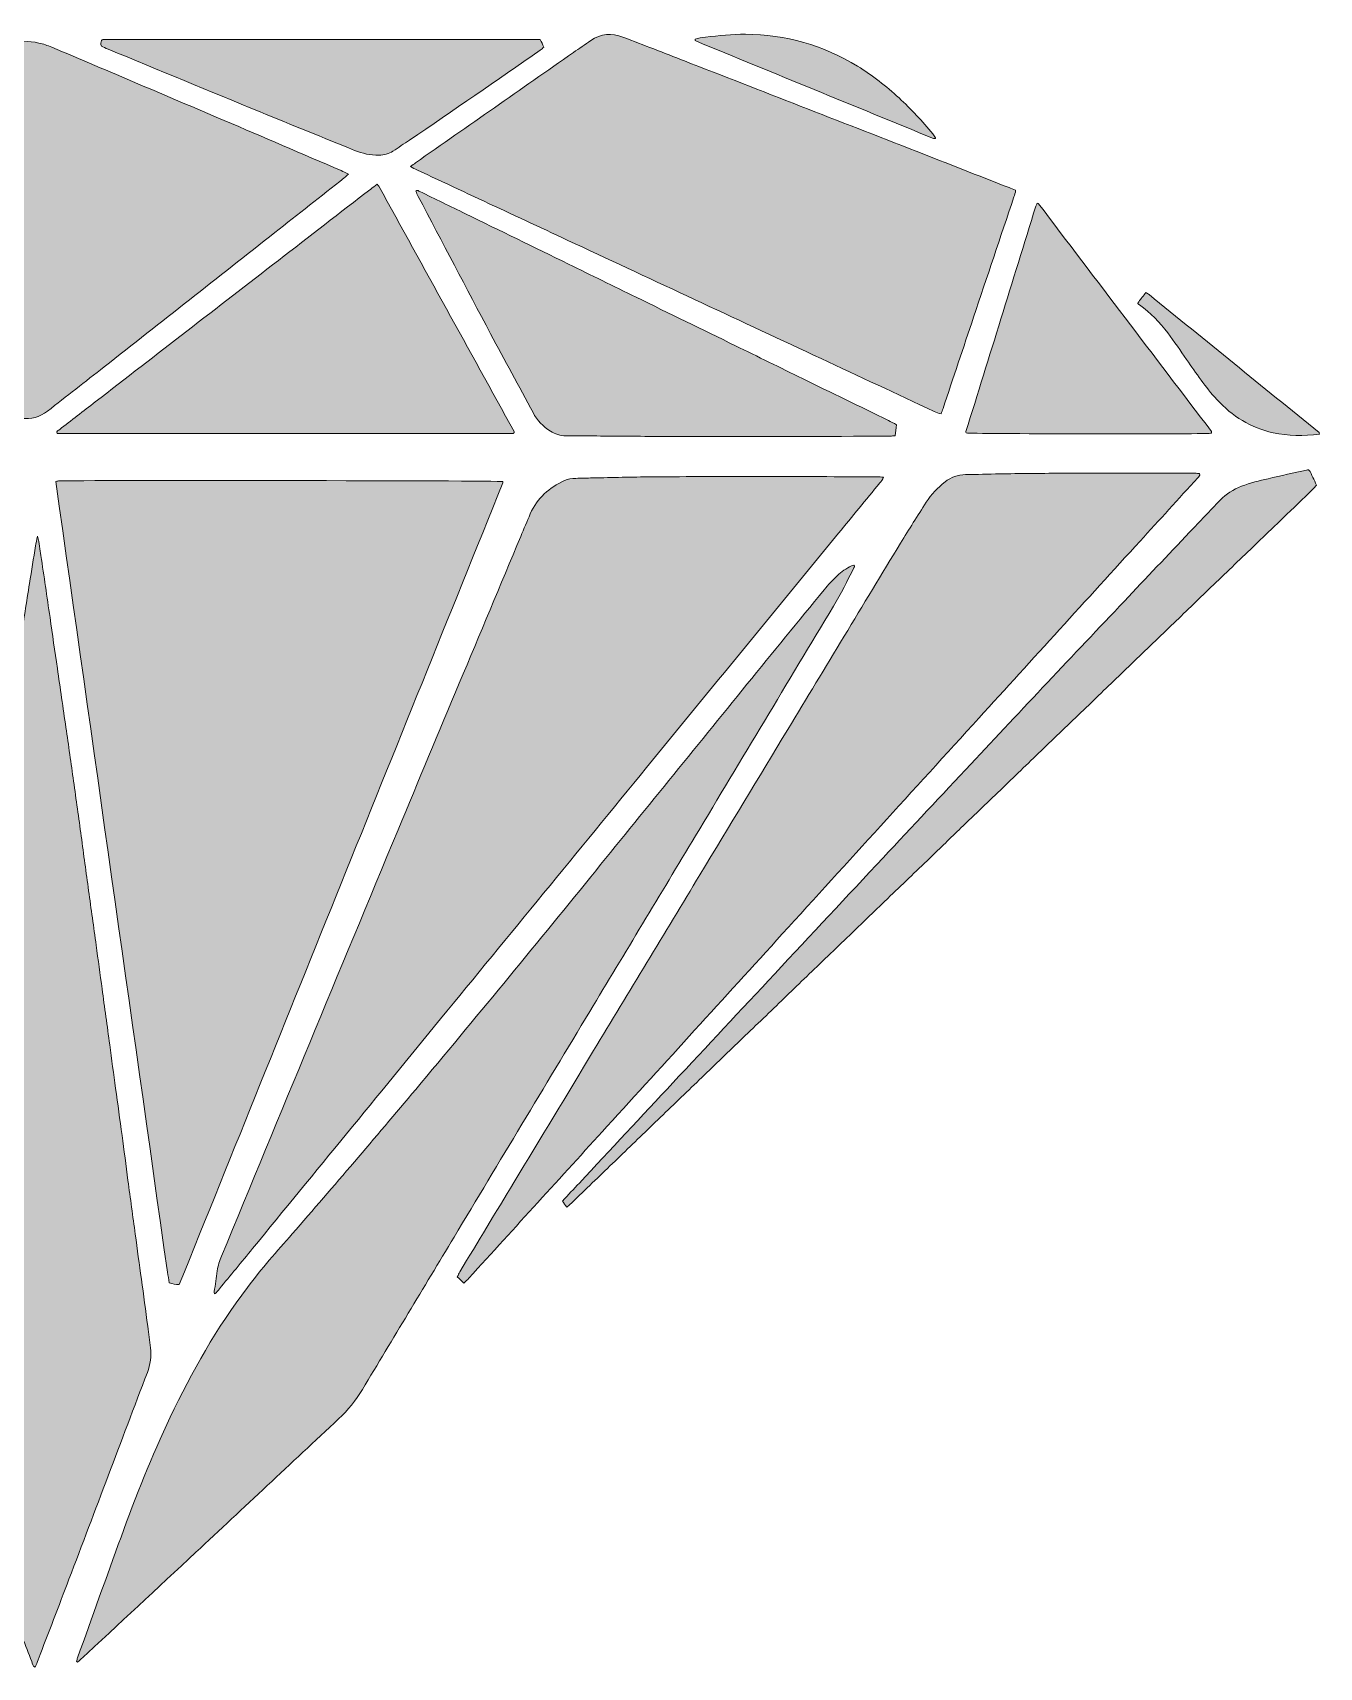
# Model space of a CAD drawing. Header units: inches. Extents: x 89 to 1910, y -1447 to -291.
# Drawn here: x 1001 to 1910, y -1447 to -291 of the extents above; entities that cross this region are included whole.
import ezdxf

# ---------------------------------------------------------------- set-up
doc = ezdxf.new("R2010")
doc.units = ezdxf.units.IN
doc.header["$MEASUREMENT"] = 0
doc.layers.add('Layer 1', color=7, linetype='Continuous')

# ---------------------------------------------------------------- blocks, each defined once
blk = doc.blocks.new('block 3')
at = {"layer": 'Layer 1', "true_color": 0xffffff}
h = blk.add_hatch(color=7, dxfattribs=at)
h.dxf.hatch_style = 2
edge = h.paths.add_edge_path()
edge.add_spline(control_points=[(765.9, -396.3), (767.7, -395.4), (769.1, -394.7), (770.6, -394), (823.9, -370.5), (877.3, -346.9), (930.7, -323.5), (948.5, -315.6), (966.5, -308.1), (984.3, -300.2), (991.3, -297.1), (998.2, -296.8), (1005.4, -298.5), (1008.5, -299.2), (1011.6, -300.2), (1014.5, -301.4), (1055.1, -318.6), (1095.7, -335.9), (1136.3, -353.2), (1163.9, -364.9), (1191.5, -376.8), (1219.1, -388.7), (1220.7, -389.4), (1222.2, -390.1), (1224.2, -391.1), (1223, -392.2), (1222.1, -393.1), (1221.2, -393.9), (1204.9, -406.8), (1188.6, -419.6), (1172.2, -432.5), (1132, -464.2), (1091.8, -495.8), (1051.6, -527.5), (1038.2, -537.9), (1024.8, -548.3), (1011.5, -558.8), (1006, -563.1), (999.8, -564.4), (993, -563.9), (990.8, -563.7), (989.1, -562.7), (987.4, -561.4), (979.6, -555.6), (971.7, -549.9), (963.8, -544.1), (926.5, -516.3), (889.1, -488.5), (851.8, -460.7), (824.9, -440.6), (798, -420.5), (771.2, -400.4), (769.5, -399.1), (767.9, -397.8), (765.9, -396.3)], knot_values=[0, 0, 0, 0, 1, 1, 1, 2, 2, 2, 3, 3, 3, 4, 4, 4, 5, 5, 5, 6, 6, 6, 7, 7, 7, 8, 8, 8, 9, 9, 9, 10, 10, 10, 11, 11, 11, 12, 12, 12, 13, 13, 13, 14, 14, 14, 15, 15, 15, 16, 16, 16, 17, 17, 17, 18, 18, 18, 18], degree=3, periodic=1)
h = blk.add_hatch(color=7, dxfattribs=at)
h.dxf.hatch_style = 2
edge = h.paths.add_edge_path()
edge.add_spline(control_points=[(1359.8, -296), (1360.7, -297.8), (1361.5, -299.5), (1362.4, -301.4), (1361.5, -302.2), (1360.7, -303), (1359.8, -303.6), (1329, -324.9), (1298.2, -346.1), (1267.4, -367.2), (1263.5, -369.8), (1259.6, -372.3), (1255.7, -374.9), (1252.7, -376.9), (1249.4, -377.8), (1245.8, -377.8), (1239.8, -377.9), (1234, -376.6), (1228.5, -374.4), (1206.3, -365.3), (1184.1, -356.4), (1161.9, -347.2), (1126, -332.5), (1090.2, -317.6), (1054.3, -302.8), (1052.7, -302.1), (1051.1, -301.4), (1049.6, -300.7), (1048.7, -299.1), (1049.3, -297.8), (1049.6, -296.7), (1050.1, -296.4), (1050.4, -296.1), (1050.7, -296.1), (1052.3, -296), (1053.9, -295.9), (1055.4, -295.9), (1155.1, -295.9), (1254.7, -295.9), (1354.4, -295.9), (1356.1, -295.9), (1357.9, -295.9), (1359.8, -296)], knot_values=[0, 0, 0, 0, 1, 1, 1, 2, 2, 2, 3, 3, 3, 4, 4, 4, 5, 5, 5, 6, 6, 6, 7, 7, 7, 8, 8, 8, 9, 9, 9, 10, 10, 10, 11, 11, 11, 12, 12, 12, 13, 13, 13, 14, 14, 14, 14], degree=3, periodic=1)
h = blk.add_hatch(color=7, dxfattribs=at)
h.dxf.hatch_style = 2
edge = h.paths.add_edge_path()
edge.add_spline(control_points=[(1268.1, -385.9), (1269.6, -384.7), (1270.6, -384), (1271.6, -383.2), (1308.8, -357.2), (1346, -331.2), (1383.3, -305.2), (1387.3, -302.3), (1391.5, -299.6), (1395.5, -296.8), (1402.7, -291.7), (1410.3, -291.2), (1418.3, -294.3), (1432.8, -299.9), (1447.2, -305.5), (1461.7, -311.1), (1516.3, -332.4), (1570.9, -353.7), (1625.6, -375), (1647.5, -383.6), (1669.3, -392.2), (1691.2, -400.7), (1692.7, -401.3), (1694.1, -401.9), (1695.7, -402.6), (1695.8, -404.4), (1695.1, -405.8), (1694.6, -407.3), (1685.1, -435.6), (1675.6, -464), (1666.1, -492.3), (1658.9, -513.8), (1651.7, -535.4), (1644.5, -556.9), (1644.1, -558.1), (1643.6, -559.3), (1643.1, -560.6), (1641.2, -560.7), (1639.8, -559.6), (1638.2, -558.9), (1611.6, -546.5), (1585, -534), (1558.3, -521.6), (1502.1, -495.3), (1445.9, -469.1), (1389.8, -442.9), (1350.7, -424.6), (1311.6, -406.4), (1272.5, -388.1), (1271.2, -387.5), (1269.9, -386.8), (1268.1, -385.9)], knot_values=[0, 0, 0, 0, 1, 1, 1, 2, 2, 2, 3, 3, 3, 4, 4, 4, 5, 5, 5, 6, 6, 6, 7, 7, 7, 8, 8, 8, 9, 9, 9, 10, 10, 10, 11, 11, 11, 12, 12, 12, 13, 13, 13, 14, 14, 14, 15, 15, 15, 16, 16, 16, 17, 17, 17, 17], degree=3, periodic=1)
h = blk.add_hatch(color=7, dxfattribs=at)
h.dxf.hatch_style = 2
edge = h.paths.add_edge_path()
edge.add_spline(control_points=[(1469.3, -295.7), (1471.6, -294.9), (1474.2, -294.7), (1476.6, -294.4), (1486, -293.1), (1495.4, -292.3), (1504.8, -292.3), (1533.3, -292.5), (1559.8, -299.9), (1584.1, -314.9), (1594.6, -321.3), (1604.3, -328.9), (1613.4, -337.3), (1622, -345.2), (1629.8, -353.8), (1637.3, -362.8), (1638, -363.7), (1638.6, -364.6), (1639.2, -365.6), (1639.2, -365.6), (1639.1, -365.8), (1639, -366), (1638.6, -366), (1638.1, -366.1), (1637.7, -366), (1581.5, -342.9), (1525.4, -319.9), (1469.2, -296.8), (1469.3, -296.4), (1469.3, -296.1), (1469.3, -295.7)], knot_values=[0, 0, 0, 0, 1, 1, 1, 2, 2, 2, 3, 3, 3, 4, 4, 4, 5, 5, 5, 6, 6, 6, 7, 7, 7, 8, 8, 8, 9, 9, 9, 10, 10, 10, 10], degree=3, periodic=1)
h = blk.add_hatch(color=7, dxfattribs=at)
h.dxf.hatch_style = 2
edge = h.paths.add_edge_path()
edge.add_spline(control_points=[(1244.5, -398.3), (1245.1, -399), (1245.5, -399.3), (1245.7, -399.7), (1277.6, -457.5), (1309.4, -515.3), (1341.3, -573.1), (1341.4, -573.3), (1341.3, -573.7), (1341.4, -574), (1341.1, -574.1), (1340.9, -574.5), (1340.6, -574.5), (1233.2, -574.5), (1125.7, -574.5), (1018.3, -574.5), (1017.7, -572.8), (1019.1, -572.5), (1019.9, -571.9), (1028.3, -565.3), (1036.8, -558.8), (1045.3, -552.2), (1088.4, -518.9), (1131.6, -485.5), (1174.7, -452.2), (1196.5, -435.3), (1218.2, -418.5), (1240, -401.7), (1241.4, -400.6), (1242.8, -399.6), (1244.5, -398.3)], knot_values=[0, 0, 0, 0, 1, 1, 1, 2, 2, 2, 3, 3, 3, 4, 4, 4, 5, 5, 5, 6, 6, 6, 7, 7, 7, 8, 8, 8, 9, 9, 9, 10, 10, 10, 10], degree=3, periodic=1)
h = blk.add_hatch(color=7, dxfattribs=at)
h.dxf.hatch_style = 2
edge = h.paths.add_edge_path()
edge.add_spline(control_points=[(1611.7, -568.4), (1611.3, -571.2), (1610.9, -573.5), (1610.6, -576.1), (1609.4, -576.2), (1608.3, -576.4), (1607.2, -576.5), (1607.1, -576.5), (1606.9, -576.5), (1606.7, -576.5), (1561.3, -576.6), (1515.9, -576.7), (1470.4, -576.7), (1454.1, -576.7), (1437.8, -576.6), (1421.5, -576.5), (1407, -576.4), (1392.4, -576.2), (1377.9, -576.2), (1373.9, -576.1), (1370.3, -575.1), (1367, -573), (1361.8, -569.6), (1357.6, -565.3), (1354.7, -559.8), (1344.7, -541.2), (1334.6, -522.7), (1324.7, -504.1), (1307.6, -471.7), (1290.6, -439.3), (1273.5, -406.9), (1272.9, -405.7), (1272.4, -404.4), (1271.8, -403.2), (1273.1, -402.3), (1273.9, -403.1), (1274.7, -403.5), (1285.4, -408.7), (1296.2, -414), (1307, -419.2), (1331.3, -431.1), (1355.5, -442.9), (1379.8, -454.8), (1395.7, -462.6), (1411.6, -470.4), (1427.6, -478.2), (1451, -489.7), (1474.4, -501), (1497.8, -512.5), (1513.6, -520.2), (1529.4, -528), (1545.1, -535.7), (1565.4, -545.6), (1585.6, -555.4), (1605.9, -565.3), (1607.7, -566.2), (1609.5, -567.2), (1611.7, -568.4)], knot_values=[0, 0, 0, 0, 1, 1, 1, 2, 2, 2, 3, 3, 3, 4, 4, 4, 5, 5, 5, 6, 6, 6, 7, 7, 7, 8, 8, 8, 9, 9, 9, 10, 10, 10, 11, 11, 11, 12, 12, 12, 13, 13, 13, 14, 14, 14, 15, 15, 15, 16, 16, 16, 17, 17, 17, 18, 18, 18, 19, 19, 19, 19], degree=3, periodic=1)
h = blk.add_hatch(color=7, dxfattribs=at)
h.dxf.hatch_style = 2
edge = h.paths.add_edge_path()
edge.add_spline(control_points=[(1711, -411.8), (1711.5, -412), (1711.9, -412), (1712.1, -412.2), (1752.8, -465.9), (1793.5, -519.5), (1834.2, -573.1), (1834.4, -573.3), (1834.3, -573.7), (1834.3, -574.3), (1833.8, -574.4), (1833.2, -574.5), (1832.6, -574.5), (1814, -575.1), (1665.2, -574.8), (1660.9, -574.2), (1660.8, -573.8), (1660.6, -573.5), (1660.7, -573.2), (1677.2, -520.1), (1693.6, -467), (1710.1, -413.9), (1710.4, -413.2), (1710.7, -412.5), (1711, -411.8)], knot_values=[0, 0, 0, 0, 1, 1, 1, 2, 2, 2, 3, 3, 3, 4, 4, 4, 5, 5, 5, 6, 6, 6, 7, 7, 7, 8, 8, 8, 8], degree=3, periodic=1)
h = blk.add_hatch(color=7, dxfattribs=at)
h.dxf.hatch_style = 2
edge = h.paths.add_edge_path()
edge.add_spline(control_points=[(1910.5, -575.1), (1899.3, -576.5), (1888.5, -576.3), (1877.8, -574), (1862, -570.6), (1849, -562.3), (1838, -550.5), (1830, -541.8), (1823.4, -532), (1816.7, -522.3), (1812.3, -516), (1808, -509.7), (1803.4, -503.5), (1797.7, -495.9), (1791.2, -489.2), (1783.4, -483.7), (1783, -483.5), (1782.7, -483.1), (1782.3, -482.7), (1782.4, -482.3), (1782.5, -481.7), (1782.8, -481.4), (1784.4, -479.3), (1786.1, -477.2), (1787.9, -474.9), (1788.8, -475.5), (1789.5, -475.8), (1790.1, -476.3), (1830.2, -508.8), (1870.2, -541.3), (1910.3, -573.9), (1910.4, -574), (1910.4, -574.4), (1910.5, -575.1)], knot_values=[0, 0, 0, 0, 1, 1, 1, 2, 2, 2, 3, 3, 3, 4, 4, 4, 5, 5, 5, 6, 6, 6, 7, 7, 7, 8, 8, 8, 9, 9, 9, 10, 10, 10, 11, 11, 11, 11], degree=3, periodic=1)
h = blk.add_hatch(color=7, dxfattribs=at)
h.dxf.hatch_style = 2
edge = h.paths.add_edge_path()
edge.add_spline(control_points=[(1378.5, -1121.6), (1377.3, -1119.9), (1376.5, -1118.7), (1375.5, -1117.3), (1379.6, -1112.9), (1383.5, -1108.7), (1387.5, -1104.5), (1409.5, -1080.9), (1431.5, -1057.3), (1453.6, -1033.6), (1477.6, -1007.9), (1501.6, -982.2), (1525.6, -956.5), (1551.1, -929.2), (1576.6, -901.8), (1602.2, -874.5), (1622.8, -852.4), (1643.5, -830.4), (1664.2, -808.3), (1682.2, -789.1), (1700.2, -769.8), (1718.3, -750.6), (1736.4, -731.4), (1754.5, -712.3), (1772.7, -693.1), (1788, -676.8), (1803.4, -660.6), (1818.8, -644.3), (1826, -636.8), (1833.2, -629.4), (1840.3, -621.8), (1844.6, -617.2), (1849.7, -614.1), (1855.5, -611.9), (1861.6, -609.4), (1867.9, -607.9), (1874.3, -606.5), (1883.4, -604.4), (1892.4, -602.4), (1901.5, -600.4), (1901.9, -600.3), (1902.4, -600.3), (1902.9, -600.3), (1904.6, -601.7), (1905, -603.8), (1905.9, -605.6), (1906.8, -607.3), (1907.6, -609.1), (1908.5, -611.1), (1907.6, -612), (1906.9, -613), (1906, -613.9), (1899, -620.7), (1892, -627.5), (1884.9, -634.2), (1877.2, -641.6), (1869.5, -649.1), (1861.8, -656.5), (1851.9, -666), (1841.9, -675.5), (1832, -685.1), (1822.7, -694), (1813.4, -703.1), (1804.1, -712), (1794, -721.7), (1784, -731.3), (1774, -741), (1764.5, -750.1), (1755.1, -759.2), (1745.7, -768.3), (1735.6, -777.9), (1725.6, -787.6), (1715.6, -797.2), (1706, -806.4), (1696.5, -815.6), (1686.9, -824.9), (1677, -834.4), (1667.1, -843.9), (1657.2, -853.4), (1649.8, -860.5), (1642.5, -867.7), (1635.1, -874.8), (1625.2, -884.3), (1615.3, -893.8), (1605.4, -903.3), (1598.3, -910.1), (1591.3, -916.9), (1584.3, -923.7), (1574, -933.5), (1563.8, -943.4), (1553.5, -953.2), (1544, -962.4), (1534.4, -971.7), (1524.9, -980.9), (1515.1, -990.3), (1505.3, -999.7), (1495.5, -1009.1), (1485.9, -1018.3), (1476.4, -1027.6), (1466.8, -1036.8), (1457, -1046.2), (1447.2, -1055.6), (1437.4, -1065.1), (1428, -1074.1), (1418.6, -1083.3), (1409.1, -1092.4), (1399.6, -1101.6), (1390, -1110.8), (1380.5, -1120), (1380, -1120.4), (1379.5, -1120.8), (1378.5, -1121.6)], knot_values=[0, 0, 0, 0, 1, 1, 1, 2, 2, 2, 3, 3, 3, 4, 4, 4, 5, 5, 5, 6, 6, 6, 7, 7, 7, 8, 8, 8, 9, 9, 9, 10, 10, 10, 11, 11, 11, 12, 12, 12, 13, 13, 13, 14, 14, 14, 15, 15, 15, 16, 16, 16, 17, 17, 17, 18, 18, 18, 19, 19, 19, 20, 20, 20, 21, 21, 21, 22, 22, 22, 23, 23, 23, 24, 24, 24, 25, 25, 25, 26, 26, 26, 27, 27, 27, 28, 28, 28, 29, 29, 29, 30, 30, 30, 31, 31, 31, 32, 32, 32, 33, 33, 33, 34, 34, 34, 35, 35, 35, 36, 36, 36, 37, 37, 37, 37], degree=3, periodic=1)
h = blk.add_hatch(color=7, dxfattribs=at)
h.dxf.hatch_style = 2
edge = h.paths.add_edge_path()
edge.add_spline(control_points=[(1104.7, -1176.2), (1101.9, -1176.6), (1099.9, -1175.7), (1097.6, -1175.1), (1097.2, -1172.5), (1096.7, -1170), (1096.3, -1167.5), (1070, -981.3), (1043.7, -795), (1017.4, -608.5), (1018.4, -608.3), (1019.2, -608.1), (1020, -608.1), (1034, -607.5), (1329.3, -607.9), (1333.3, -608.5), (1333.3, -608.8), (1333.5, -609.1), (1333.4, -609.4), (1257.2, -798.2), (1181, -987.1), (1104.7, -1176.2)], knot_values=[0, 0, 0, 0, 1, 1, 1, 2, 2, 2, 3, 3, 3, 4, 4, 4, 5, 5, 5, 6, 6, 6, 7, 7, 7, 7], degree=3, periodic=1)
h = blk.add_hatch(color=7, dxfattribs=at)
h.dxf.hatch_style = 2
edge = h.paths.add_edge_path()
edge.add_spline(control_points=[(1129.6, -1182.9), (1129.5, -1182.1), (1129.3, -1181.7), (1129.4, -1181.3), (1130.1, -1176.4), (1130.9, -1171.5), (1131.5, -1166.6), (1132, -1162.9), (1133.1, -1159.5), (1134.5, -1156.1), (1176.1, -1055.6), (1217.6, -955.2), (1259.3, -854.8), (1288.1, -785.6), (1317.1, -716.4), (1346, -647.3), (1348.3, -642), (1350.5, -636.7), (1352.8, -631.4), (1357.6, -620.2), (1366.1, -612.8), (1377, -607.9), (1379.5, -606.8), (1382.1, -606.3), (1384.9, -606.3), (1388.9, -606.2), (1392.9, -606), (1396.9, -606), (1410.8, -605.7), (1424.7, -605.3), (1438.6, -605.2), (1464.7, -605), (1490.8, -605), (1516.8, -605), (1543.9, -605), (1570.9, -605.1), (1597.9, -605.2), (1599.3, -605.2), (1600.7, -605.3), (1602.5, -605.4), (1602, -607.3), (1600.8, -608.3), (1599.8, -609.5), (1590.1, -621.4), (1580.3, -633.3), (1570.6, -645.1), (1525.4, -700.3), (1480.2, -755.5), (1435, -810.7), (1386.5, -870), (1337.9, -929.3), (1289.3, -988.5), (1245.1, -1042.6), (1200.8, -1096.7), (1156.5, -1150.8), (1148.7, -1160.3), (1140.9, -1169.8), (1133, -1179.3), (1132.1, -1180.5), (1131.2, -1181.9), (1129.6, -1182.9)], knot_values=[0, 0, 0, 0, 1, 1, 1, 2, 2, 2, 3, 3, 3, 4, 4, 4, 5, 5, 5, 6, 6, 6, 7, 7, 7, 8, 8, 8, 9, 9, 9, 10, 10, 10, 11, 11, 11, 12, 12, 12, 13, 13, 13, 14, 14, 14, 15, 15, 15, 16, 16, 16, 17, 17, 17, 18, 18, 18, 19, 19, 19, 20, 20, 20, 20], degree=3, periodic=1)
h = blk.add_hatch(color=7, dxfattribs=at)
h.dxf.hatch_style = 2
edge = h.paths.add_edge_path()
edge.add_spline(control_points=[(1305.9, -1175.4), (1304.3, -1173.8), (1302.9, -1172.4), (1301.2, -1170.8), (1301.9, -1169.5), (1302.4, -1168.4), (1303, -1167.3), (1315.7, -1146.2), (1328.4, -1125.1), (1341.2, -1104.1), (1360, -1073), (1378.8, -1041.9), (1397.5, -1010.9), (1422.6, -969.4), (1447.7, -927.9), (1472.7, -886.5), (1493.4, -852.2), (1514.1, -818), (1534.8, -783.8), (1561.3, -739.9), (1587.9, -695.9), (1614.5, -652), (1620.4, -642.3), (1626.6, -632.8), (1632.6, -623.2), (1636.2, -617.6), (1640.7, -612.8), (1645.9, -608.8), (1650.2, -605.5), (1654.9, -603.6), (1660.5, -603.6), (1668.5, -603.6), (1676.5, -603.2), (1684.5, -603.1), (1698.7, -602.9), (1713, -602.7), (1727.2, -602.7), (1759, -602.7), (1790.8, -602.7), (1822.7, -602.7), (1823.8, -602.7), (1824.8, -602.8), (1825.9, -602.9), (1826.4, -604.6), (1825.2, -605.1), (1824.5, -605.9), (1811, -620.8), (1797.4, -635.7), (1783.8, -650.6), (1745.8, -692.3), (1707.8, -734.1), (1669.8, -775.8), (1623.5, -826.7), (1577.2, -877.5), (1530.9, -928.4), (1489.6, -973.8), (1448.3, -1019.2), (1406.9, -1064.6), (1374.4, -1100.3), (1341.9, -1136), (1309.4, -1171.7), (1308.3, -1172.9), (1307.2, -1174), (1305.9, -1175.4)], knot_values=[0, 0, 0, 0, 1, 1, 1, 2, 2, 2, 3, 3, 3, 4, 4, 4, 5, 5, 5, 6, 6, 6, 7, 7, 7, 8, 8, 8, 9, 9, 9, 10, 10, 10, 11, 11, 11, 12, 12, 12, 13, 13, 13, 14, 14, 14, 15, 15, 15, 16, 16, 16, 17, 17, 17, 18, 18, 18, 19, 19, 19, 20, 20, 20, 21, 21, 21, 21], degree=3, periodic=1)
h = blk.add_hatch(color=7, dxfattribs=at)
h.dxf.hatch_style = 2
edge = h.paths.add_edge_path()
edge.add_spline(control_points=[(1002.8, -1446.9), (1000.9, -1446), (1000.9, -1444.2), (1000.4, -1442.8), (995.9, -1431.5), (991.6, -1420.1), (987.2, -1408.8), (975.1, -1377.5), (962.9, -1346.2), (950.9, -1314.9), (942.1, -1291.9), (934.1, -1268.6), (926.7, -1245.1), (924.5, -1237.9), (923.4, -1230.5), (923.3, -1222.9), (923.1, -1210.7), (924.9, -1198.7), (926.7, -1186.7), (928.6, -1174.2), (930.3, -1161.7), (932.1, -1149.2), (933.6, -1138.2), (935, -1127.3), (936.5, -1116.4), (937.9, -1105.7), (939.3, -1095.1), (940.7, -1084.5), (942.1, -1073.9), (943.4, -1063.3), (944.9, -1052.6), (946.3, -1041.9), (947.8, -1031.1), (949.3, -1020.3), (951.1, -1006.9), (952.9, -993.4), (954.8, -979.9), (956.5, -967.4), (958.2, -954.9), (959.9, -942.4), (961.7, -929.7), (963.5, -917.1), (965.3, -904.4), (966.7, -894.6), (968, -884.8), (969.4, -875), (971.5, -860.6), (973.6, -846.2), (975.7, -831.8), (977.5, -819.6), (979.2, -807.4), (981.1, -795.2), (982.8, -783.5), (984.6, -771.8), (986.4, -760.2), (988.5, -746.9), (990.5, -733.6), (992.5, -720.3), (994.6, -707.1), (996.7, -693.8), (998.8, -680.5), (1000.2, -671.7), (1001.7, -662.9), (1003.1, -654), (1003.4, -652), (1003.8, -650), (1004.4, -647.1), (1005.9, -652.2), (1006.2, -656.6), (1006.8, -660.9), (1009.1, -675.4), (1011.1, -690), (1013.3, -704.6), (1015, -716.6), (1016.7, -728.6), (1018.5, -740.6), (1020.5, -754.6), (1022.5, -768.5), (1024.5, -782.4), (1026.4, -795.1), (1028.2, -807.7), (1029.9, -820.4), (1031.8, -833.4), (1033.6, -846.4), (1035.4, -859.3), (1037.1, -872.2), (1038.8, -885), (1040.6, -897.8), (1042.3, -910.7), (1044.2, -923.5), (1045.9, -936.3), (1047.3, -946.6), (1048.7, -956.9), (1050.1, -967.2), (1051.9, -980.4), (1053.7, -993.5), (1055.5, -1006.7), (1056.9, -1017), (1058.2, -1027.3), (1059.6, -1037.6), (1061.2, -1048.6), (1062.7, -1059.7), (1064.2, -1070.8), (1065.6, -1081.4), (1067, -1092.1), (1068.4, -1102.7), (1070.1, -1115.3), (1071.8, -1128), (1073.6, -1140.7), (1075, -1151.3), (1076.4, -1161.9), (1077.9, -1172.5), (1079.4, -1183.6), (1080.9, -1194.7), (1082.4, -1205.8), (1083.1, -1210.9), (1083.7, -1216), (1084.3, -1221), (1085, -1227), (1084.2, -1232.8), (1082.1, -1238.4), (1063.6, -1287.2), (1045.2, -1335.9), (1026.7, -1384.6), (1019.5, -1403.6), (1012.2, -1422.6), (1004.9, -1441.5), (1004.3, -1443.3), (1003.5, -1445.1), (1002.8, -1446.9)], knot_values=[0, 0, 0, 0, 1, 1, 1, 2, 2, 2, 3, 3, 3, 4, 4, 4, 5, 5, 5, 6, 6, 6, 7, 7, 7, 8, 8, 8, 9, 9, 9, 10, 10, 10, 11, 11, 11, 12, 12, 12, 13, 13, 13, 14, 14, 14, 15, 15, 15, 16, 16, 16, 17, 17, 17, 18, 18, 18, 19, 19, 19, 20, 20, 20, 21, 21, 21, 22, 22, 22, 23, 23, 23, 24, 24, 24, 25, 25, 25, 26, 26, 26, 27, 27, 27, 28, 28, 28, 29, 29, 29, 30, 30, 30, 31, 31, 31, 32, 32, 32, 33, 33, 33, 34, 34, 34, 35, 35, 35, 36, 36, 36, 37, 37, 37, 38, 38, 38, 39, 39, 39, 40, 40, 40, 41, 41, 41, 42, 42, 42, 43, 43, 43, 43], degree=3, periodic=1)
h = blk.add_hatch(color=7, dxfattribs=at)
h.dxf.hatch_style = 2
edge = h.paths.add_edge_path()
edge.add_spline(control_points=[(1032, -1442.7), (1032.3, -1441.8), (1032.5, -1440.9), (1032.8, -1440.1), (1043, -1411.6), (1053.2, -1383.2), (1063.5, -1354.8), (1073.9, -1326.1), (1085.2, -1297.7), (1098.2, -1270.1), (1113.5, -1237.8), (1131.2, -1206.9), (1152.8, -1178.3), (1162.7, -1165.1), (1173.7, -1152.8), (1184.5, -1140.4), (1214, -1106.7), (1243, -1072.6), (1271.8, -1038.3), (1313.5, -988.6), (1354.6, -938.3), (1395.6, -887.9), (1432.4, -842.6), (1469.1, -797.2), (1505.9, -751.9), (1524, -729.5), (1542.3, -707.2), (1560.5, -685), (1563.4, -681.5), (1566.5, -678.3), (1569.6, -675.1), (1572.6, -672.2), (1576.1, -669.9), (1579.9, -668.2), (1580.4, -667.9), (1581, -667.8), (1581.5, -667.7), (1582.2, -668.5), (1581.7, -669.1), (1581.5, -669.6), (1576.9, -678.8), (1572.3, -687.9), (1567, -696.7), (1534.5, -750.8), (1502, -805), (1469.5, -859.1), (1444.6, -900.5), (1419.7, -941.9), (1394.8, -983.2), (1362.8, -1036.4), (1330.8, -1089.6), (1298.9, -1142.7), (1277.3, -1178.6), (1255.7, -1214.5), (1234.1, -1250.5), (1229.5, -1258.2), (1224, -1265.1), (1217.3, -1271.3), (1183.6, -1302.6), (1150.1, -1334.2), (1116.4, -1365.6), (1089.2, -1391), (1061.9, -1416.3), (1034.6, -1441.7), (1034, -1442.2), (1033.4, -1442.7), (1032.8, -1443.2), (1032.5, -1443), (1032.3, -1442.9), (1032, -1442.7)], knot_values=[0, 0, 0, 0, 1, 1, 1, 2, 2, 2, 3, 3, 3, 4, 4, 4, 5, 5, 5, 6, 6, 6, 7, 7, 7, 8, 8, 8, 9, 9, 9, 10, 10, 10, 11, 11, 11, 12, 12, 12, 13, 13, 13, 14, 14, 14, 15, 15, 15, 16, 16, 16, 17, 17, 17, 18, 18, 18, 19, 19, 19, 20, 20, 20, 21, 21, 21, 22, 22, 22, 23, 23, 23, 23], degree=3, periodic=1)
at = {"layer": 'Layer 1', "lineweight": 0}
for points, knots in [([(765.9, -396.3), (767.7, -395.4), (769.1, -394.7), (770.6, -394), (823.9, -370.5), (877.3, -346.9), (930.7, -323.5), (948.5, -315.6), (966.5, -308.1), (984.3, -300.2), (991.3, -297.1), (998.2, -296.8), (1005.4, -298.5), (1008.5, -299.2), (1011.6, -300.2), (1014.5, -301.4), (1055.1, -318.6), (1095.7, -335.9), (1136.3, -353.2), (1163.9, -364.9), (1191.5, -376.8), (1219.1, -388.7), (1220.7, -389.4), (1222.2, -390.1), (1224.2, -391.1), (1223, -392.2), (1222.1, -393.1), (1221.2, -393.9), (1204.9, -406.8), (1188.6, -419.6), (1172.2, -432.5), (1132, -464.2), (1091.8, -495.8), (1051.6, -527.5), (1038.2, -537.9), (1024.8, -548.3), (1011.5, -558.8), (1006, -563.1), (999.8, -564.4), (993, -563.9), (990.8, -563.7), (989.1, -562.7), (987.4, -561.4), (979.6, -555.6), (971.7, -549.9), (963.8, -544.1), (926.5, -516.3), (889.1, -488.5), (851.8, -460.7), (824.9, -440.6), (798, -420.5), (771.2, -400.4), (769.5, -399.1), (767.9, -397.8), (765.9, -396.3)], [0, 0, 0, 0, 1, 1, 1, 2, 2, 2, 3, 3, 3, 4, 4, 4, 5, 5, 5, 6, 6, 6, 7, 7, 7, 8, 8, 8, 9, 9, 9, 10, 10, 10, 11, 11, 11, 12, 12, 12, 13, 13, 13, 14, 14, 14, 15, 15, 15, 16, 16, 16, 17, 17, 17, 18, 18, 18, 18]), ([(1359.8, -296), (1360.7, -297.8), (1361.5, -299.5), (1362.4, -301.4), (1361.5, -302.2), (1360.7, -303), (1359.8, -303.6), (1329, -324.9), (1298.2, -346.1), (1267.4, -367.2), (1263.5, -369.8), (1259.6, -372.3), (1255.7, -374.9), (1252.7, -376.9), (1249.4, -377.8), (1245.8, -377.8), (1239.8, -377.9), (1234, -376.6), (1228.5, -374.4), (1206.3, -365.3), (1184.1, -356.4), (1161.9, -347.2), (1126, -332.5), (1090.2, -317.6), (1054.3, -302.8), (1052.7, -302.1), (1051.1, -301.4), (1049.6, -300.7), (1048.7, -299.1), (1049.3, -297.8), (1049.6, -296.7), (1050.1, -296.4), (1050.4, -296.1), (1050.7, -296.1), (1052.3, -296), (1053.9, -295.9), (1055.4, -295.9), (1155.1, -295.9), (1254.7, -295.9), (1354.4, -295.9), (1356.1, -295.9), (1357.9, -295.9), (1359.8, -296)], [0, 0, 0, 0, 1, 1, 1, 2, 2, 2, 3, 3, 3, 4, 4, 4, 5, 5, 5, 6, 6, 6, 7, 7, 7, 8, 8, 8, 9, 9, 9, 10, 10, 10, 11, 11, 11, 12, 12, 12, 13, 13, 13, 14, 14, 14, 14]), ([(1268.1, -385.9), (1269.6, -384.7), (1270.6, -384), (1271.6, -383.2), (1308.8, -357.2), (1346, -331.2), (1383.3, -305.2), (1387.3, -302.3), (1391.5, -299.6), (1395.5, -296.8), (1402.7, -291.7), (1410.3, -291.2), (1418.3, -294.3), (1432.8, -299.9), (1447.2, -305.5), (1461.7, -311.1), (1516.3, -332.4), (1570.9, -353.7), (1625.6, -375), (1647.5, -383.6), (1669.3, -392.2), (1691.2, -400.7), (1692.7, -401.3), (1694.1, -401.9), (1695.7, -402.6), (1695.8, -404.4), (1695.1, -405.8), (1694.6, -407.3), (1685.1, -435.6), (1675.6, -464), (1666.1, -492.3), (1658.9, -513.8), (1651.7, -535.4), (1644.5, -556.9), (1644.1, -558.1), (1643.6, -559.3), (1643.1, -560.6), (1641.2, -560.7), (1639.8, -559.6), (1638.2, -558.9), (1611.6, -546.5), (1585, -534), (1558.3, -521.6), (1502.1, -495.3), (1445.9, -469.1), (1389.8, -442.9), (1350.7, -424.6), (1311.6, -406.4), (1272.5, -388.1), (1271.2, -387.5), (1269.9, -386.8), (1268.1, -385.9)], [0, 0, 0, 0, 1, 1, 1, 2, 2, 2, 3, 3, 3, 4, 4, 4, 5, 5, 5, 6, 6, 6, 7, 7, 7, 8, 8, 8, 9, 9, 9, 10, 10, 10, 11, 11, 11, 12, 12, 12, 13, 13, 13, 14, 14, 14, 15, 15, 15, 16, 16, 16, 17, 17, 17, 17]), ([(1469.3, -295.7), (1471.6, -294.9), (1474.2, -294.7), (1476.6, -294.4), (1486, -293.1), (1495.4, -292.3), (1504.8, -292.3), (1533.3, -292.5), (1559.8, -299.9), (1584.1, -314.9), (1594.6, -321.3), (1604.3, -328.9), (1613.4, -337.3), (1622, -345.2), (1629.8, -353.8), (1637.3, -362.8), (1638, -363.7), (1638.6, -364.6), (1639.2, -365.6), (1639.2, -365.6), (1639.1, -365.8), (1639, -366), (1638.6, -366), (1638.1, -366.1), (1637.7, -366), (1581.5, -342.9), (1525.4, -319.9), (1469.2, -296.8), (1469.3, -296.4), (1469.3, -296.1), (1469.3, -295.7)], [0, 0, 0, 0, 1, 1, 1, 2, 2, 2, 3, 3, 3, 4, 4, 4, 5, 5, 5, 6, 6, 6, 7, 7, 7, 8, 8, 8, 9, 9, 9, 10, 10, 10, 10]), ([(1244.5, -398.3), (1245.1, -399), (1245.5, -399.3), (1245.7, -399.7), (1277.6, -457.5), (1309.4, -515.3), (1341.3, -573.1), (1341.4, -573.3), (1341.3, -573.7), (1341.4, -574), (1341.1, -574.1), (1340.9, -574.5), (1340.6, -574.5), (1233.2, -574.5), (1125.7, -574.5), (1018.3, -574.5), (1017.7, -572.8), (1019.1, -572.5), (1019.9, -571.9), (1028.3, -565.3), (1036.8, -558.8), (1045.3, -552.2), (1088.4, -518.9), (1131.6, -485.5), (1174.7, -452.2), (1196.5, -435.3), (1218.2, -418.5), (1240, -401.7), (1241.4, -400.6), (1242.8, -399.6), (1244.5, -398.3)], [0, 0, 0, 0, 1, 1, 1, 2, 2, 2, 3, 3, 3, 4, 4, 4, 5, 5, 5, 6, 6, 6, 7, 7, 7, 8, 8, 8, 9, 9, 9, 10, 10, 10, 10]), ([(1611.7, -568.4), (1611.3, -571.2), (1610.9, -573.5), (1610.6, -576.1), (1609.4, -576.2), (1608.3, -576.4), (1607.2, -576.5), (1607.1, -576.5), (1606.9, -576.5), (1606.7, -576.5), (1561.3, -576.6), (1515.9, -576.7), (1470.4, -576.7), (1454.1, -576.7), (1437.8, -576.6), (1421.5, -576.5), (1407, -576.4), (1392.4, -576.2), (1377.9, -576.2), (1373.9, -576.1), (1370.3, -575.1), (1367, -573), (1361.8, -569.6), (1357.6, -565.3), (1354.7, -559.8), (1344.7, -541.2), (1334.6, -522.7), (1324.7, -504.1), (1307.6, -471.7), (1290.6, -439.3), (1273.5, -406.9), (1272.9, -405.7), (1272.4, -404.4), (1271.8, -403.2), (1273.1, -402.3), (1273.9, -403.1), (1274.7, -403.5), (1285.4, -408.7), (1296.2, -414), (1307, -419.2), (1331.3, -431.1), (1355.5, -442.9), (1379.8, -454.8), (1395.7, -462.6), (1411.6, -470.4), (1427.6, -478.2), (1451, -489.7), (1474.4, -501), (1497.8, -512.5), (1513.6, -520.2), (1529.4, -528), (1545.1, -535.7), (1565.4, -545.6), (1585.6, -555.4), (1605.9, -565.3), (1607.7, -566.2), (1609.5, -567.2), (1611.7, -568.4)], [0, 0, 0, 0, 1, 1, 1, 2, 2, 2, 3, 3, 3, 4, 4, 4, 5, 5, 5, 6, 6, 6, 7, 7, 7, 8, 8, 8, 9, 9, 9, 10, 10, 10, 11, 11, 11, 12, 12, 12, 13, 13, 13, 14, 14, 14, 15, 15, 15, 16, 16, 16, 17, 17, 17, 18, 18, 18, 19, 19, 19, 19]), ([(1711, -411.8), (1711.5, -412), (1711.9, -412), (1712.1, -412.2), (1752.8, -465.9), (1793.5, -519.5), (1834.2, -573.1), (1834.4, -573.3), (1834.3, -573.7), (1834.3, -574.3), (1833.8, -574.4), (1833.2, -574.5), (1832.6, -574.5), (1814, -575.1), (1665.2, -574.8), (1660.9, -574.2), (1660.8, -573.8), (1660.6, -573.5), (1660.7, -573.2), (1677.2, -520.1), (1693.6, -467), (1710.1, -413.9), (1710.4, -413.2), (1710.7, -412.5), (1711, -411.8)], [0, 0, 0, 0, 1, 1, 1, 2, 2, 2, 3, 3, 3, 4, 4, 4, 5, 5, 5, 6, 6, 6, 7, 7, 7, 8, 8, 8, 8]), ([(1910.5, -575.1), (1899.3, -576.5), (1888.5, -576.3), (1877.8, -574), (1862, -570.6), (1849, -562.3), (1838, -550.5), (1830, -541.8), (1823.4, -532), (1816.7, -522.3), (1812.3, -516), (1808, -509.7), (1803.4, -503.5), (1797.7, -495.9), (1791.2, -489.2), (1783.4, -483.7), (1783, -483.5), (1782.7, -483.1), (1782.3, -482.7), (1782.4, -482.3), (1782.5, -481.7), (1782.8, -481.4), (1784.4, -479.3), (1786.1, -477.2), (1787.9, -474.9), (1788.8, -475.5), (1789.5, -475.8), (1790.1, -476.3), (1830.2, -508.8), (1870.2, -541.3), (1910.3, -573.9), (1910.4, -574), (1910.4, -574.4), (1910.5, -575.1)], [0, 0, 0, 0, 1, 1, 1, 2, 2, 2, 3, 3, 3, 4, 4, 4, 5, 5, 5, 6, 6, 6, 7, 7, 7, 8, 8, 8, 9, 9, 9, 10, 10, 10, 11, 11, 11, 11]), ([(1378.5, -1121.6), (1377.3, -1119.9), (1376.5, -1118.7), (1375.5, -1117.3), (1379.6, -1112.9), (1383.5, -1108.7), (1387.5, -1104.5), (1409.5, -1080.9), (1431.5, -1057.3), (1453.6, -1033.6), (1477.6, -1007.9), (1501.6, -982.2), (1525.6, -956.5), (1551.1, -929.2), (1576.6, -901.8), (1602.2, -874.5), (1622.8, -852.4), (1643.5, -830.4), (1664.2, -808.3), (1682.2, -789.1), (1700.2, -769.8), (1718.3, -750.6), (1736.4, -731.4), (1754.5, -712.3), (1772.7, -693.1), (1788, -676.8), (1803.4, -660.6), (1818.8, -644.3), (1826, -636.8), (1833.2, -629.4), (1840.3, -621.8), (1844.6, -617.2), (1849.7, -614.1), (1855.5, -611.9), (1861.6, -609.4), (1867.9, -607.9), (1874.3, -606.5), (1883.4, -604.4), (1892.4, -602.4), (1901.5, -600.4), (1901.9, -600.3), (1902.4, -600.3), (1902.9, -600.3), (1904.6, -601.7), (1905, -603.8), (1905.9, -605.6), (1906.8, -607.3), (1907.6, -609.1), (1908.5, -611.1), (1907.6, -612), (1906.9, -613), (1906, -613.9), (1899, -620.7), (1892, -627.5), (1884.9, -634.2), (1877.2, -641.6), (1869.5, -649.1), (1861.8, -656.5), (1851.9, -666), (1841.9, -675.5), (1832, -685.1), (1822.7, -694), (1813.4, -703.1), (1804.1, -712), (1794, -721.7), (1784, -731.3), (1774, -741), (1764.5, -750.1), (1755.1, -759.2), (1745.7, -768.3), (1735.6, -777.9), (1725.6, -787.6), (1715.6, -797.2), (1706, -806.4), (1696.5, -815.6), (1686.9, -824.9), (1677, -834.4), (1667.1, -843.9), (1657.2, -853.4), (1649.8, -860.5), (1642.5, -867.7), (1635.1, -874.8), (1625.2, -884.3), (1615.3, -893.8), (1605.4, -903.3), (1598.3, -910.1), (1591.3, -916.9), (1584.3, -923.7), (1574, -933.5), (1563.8, -943.4), (1553.5, -953.2), (1544, -962.4), (1534.4, -971.7), (1524.9, -980.9), (1515.1, -990.3), (1505.3, -999.7), (1495.5, -1009.1), (1485.9, -1018.3), (1476.4, -1027.6), (1466.8, -1036.8), (1457, -1046.2), (1447.2, -1055.6), (1437.4, -1065.1), (1428, -1074.1), (1418.6, -1083.3), (1409.1, -1092.4), (1399.6, -1101.6), (1390, -1110.8), (1380.5, -1120), (1380, -1120.4), (1379.5, -1120.8), (1378.5, -1121.6)], [0, 0, 0, 0, 1, 1, 1, 2, 2, 2, 3, 3, 3, 4, 4, 4, 5, 5, 5, 6, 6, 6, 7, 7, 7, 8, 8, 8, 9, 9, 9, 10, 10, 10, 11, 11, 11, 12, 12, 12, 13, 13, 13, 14, 14, 14, 15, 15, 15, 16, 16, 16, 17, 17, 17, 18, 18, 18, 19, 19, 19, 20, 20, 20, 21, 21, 21, 22, 22, 22, 23, 23, 23, 24, 24, 24, 25, 25, 25, 26, 26, 26, 27, 27, 27, 28, 28, 28, 29, 29, 29, 30, 30, 30, 31, 31, 31, 32, 32, 32, 33, 33, 33, 34, 34, 34, 35, 35, 35, 36, 36, 36, 37, 37, 37, 37]), ([(1104.7, -1176.2), (1101.9, -1176.6), (1099.9, -1175.7), (1097.6, -1175.1), (1097.2, -1172.5), (1096.7, -1170), (1096.3, -1167.5), (1070, -981.3), (1043.7, -795), (1017.4, -608.5), (1018.4, -608.3), (1019.2, -608.1), (1020, -608.1), (1034, -607.5), (1329.3, -607.9), (1333.3, -608.5), (1333.3, -608.8), (1333.5, -609.1), (1333.4, -609.4), (1257.2, -798.2), (1181, -987.1), (1104.7, -1176.2)], [0, 0, 0, 0, 1, 1, 1, 2, 2, 2, 3, 3, 3, 4, 4, 4, 5, 5, 5, 6, 6, 6, 7, 7, 7, 7]), ([(1129.6, -1182.9), (1129.5, -1182.1), (1129.3, -1181.7), (1129.4, -1181.3), (1130.1, -1176.4), (1130.9, -1171.5), (1131.5, -1166.6), (1132, -1162.9), (1133.1, -1159.5), (1134.5, -1156.1), (1176.1, -1055.6), (1217.6, -955.2), (1259.3, -854.8), (1288.1, -785.6), (1317.1, -716.4), (1346, -647.3), (1348.3, -642), (1350.5, -636.7), (1352.8, -631.4), (1357.6, -620.2), (1366.1, -612.8), (1377, -607.9), (1379.5, -606.8), (1382.1, -606.3), (1384.9, -606.3), (1388.9, -606.2), (1392.9, -606), (1396.9, -606), (1410.8, -605.7), (1424.7, -605.3), (1438.6, -605.2), (1464.7, -605), (1490.8, -605), (1516.8, -605), (1543.9, -605), (1570.9, -605.1), (1597.9, -605.2), (1599.3, -605.2), (1600.7, -605.3), (1602.5, -605.4), (1602, -607.3), (1600.8, -608.3), (1599.8, -609.5), (1590.1, -621.4), (1580.3, -633.3), (1570.6, -645.1), (1525.4, -700.3), (1480.2, -755.5), (1435, -810.7), (1386.5, -870), (1337.9, -929.3), (1289.3, -988.5), (1245.1, -1042.6), (1200.8, -1096.7), (1156.5, -1150.8), (1148.7, -1160.3), (1140.9, -1169.8), (1133, -1179.3), (1132.1, -1180.5), (1131.2, -1181.9), (1129.6, -1182.9)], [0, 0, 0, 0, 1, 1, 1, 2, 2, 2, 3, 3, 3, 4, 4, 4, 5, 5, 5, 6, 6, 6, 7, 7, 7, 8, 8, 8, 9, 9, 9, 10, 10, 10, 11, 11, 11, 12, 12, 12, 13, 13, 13, 14, 14, 14, 15, 15, 15, 16, 16, 16, 17, 17, 17, 18, 18, 18, 19, 19, 19, 20, 20, 20, 20]), ([(1305.9, -1175.4), (1304.3, -1173.8), (1302.9, -1172.4), (1301.2, -1170.8), (1301.9, -1169.5), (1302.4, -1168.4), (1303, -1167.3), (1315.7, -1146.2), (1328.4, -1125.1), (1341.2, -1104.1), (1360, -1073), (1378.8, -1041.9), (1397.5, -1010.9), (1422.6, -969.4), (1447.7, -927.9), (1472.7, -886.5), (1493.4, -852.2), (1514.1, -818), (1534.8, -783.8), (1561.3, -739.9), (1587.9, -695.9), (1614.5, -652), (1620.4, -642.3), (1626.6, -632.8), (1632.6, -623.2), (1636.2, -617.6), (1640.7, -612.8), (1645.9, -608.8), (1650.2, -605.5), (1654.9, -603.6), (1660.5, -603.6), (1668.5, -603.6), (1676.5, -603.2), (1684.5, -603.1), (1698.7, -602.9), (1713, -602.7), (1727.2, -602.7), (1759, -602.7), (1790.8, -602.7), (1822.7, -602.7), (1823.8, -602.7), (1824.8, -602.8), (1825.9, -602.9), (1826.4, -604.6), (1825.2, -605.1), (1824.5, -605.9), (1811, -620.8), (1797.4, -635.7), (1783.8, -650.6), (1745.8, -692.3), (1707.8, -734.1), (1669.8, -775.8), (1623.5, -826.7), (1577.2, -877.5), (1530.9, -928.4), (1489.6, -973.8), (1448.3, -1019.2), (1406.9, -1064.6), (1374.4, -1100.3), (1341.9, -1136), (1309.4, -1171.7), (1308.3, -1172.9), (1307.2, -1174), (1305.9, -1175.4)], [0, 0, 0, 0, 1, 1, 1, 2, 2, 2, 3, 3, 3, 4, 4, 4, 5, 5, 5, 6, 6, 6, 7, 7, 7, 8, 8, 8, 9, 9, 9, 10, 10, 10, 11, 11, 11, 12, 12, 12, 13, 13, 13, 14, 14, 14, 15, 15, 15, 16, 16, 16, 17, 17, 17, 18, 18, 18, 19, 19, 19, 20, 20, 20, 21, 21, 21, 21]), ([(1002.8, -1446.9), (1000.9, -1446), (1000.9, -1444.2), (1000.4, -1442.8), (995.9, -1431.5), (991.6, -1420.1), (987.2, -1408.8), (975.1, -1377.5), (962.9, -1346.2), (950.9, -1314.9), (942.1, -1291.9), (934.1, -1268.6), (926.7, -1245.1), (924.5, -1237.9), (923.4, -1230.5), (923.3, -1222.9), (923.1, -1210.7), (924.9, -1198.7), (926.7, -1186.7), (928.6, -1174.2), (930.3, -1161.7), (932.1, -1149.2), (933.6, -1138.2), (935, -1127.3), (936.5, -1116.4), (937.9, -1105.7), (939.3, -1095.1), (940.7, -1084.5), (942.1, -1073.9), (943.4, -1063.3), (944.9, -1052.6), (946.3, -1041.9), (947.8, -1031.1), (949.3, -1020.3), (951.1, -1006.9), (952.9, -993.4), (954.8, -979.9), (956.5, -967.4), (958.2, -954.9), (959.9, -942.4), (961.7, -929.7), (963.5, -917.1), (965.3, -904.4), (966.7, -894.6), (968, -884.8), (969.4, -875), (971.5, -860.6), (973.6, -846.2), (975.7, -831.8), (977.5, -819.6), (979.2, -807.4), (981.1, -795.2), (982.8, -783.5), (984.6, -771.8), (986.4, -760.2), (988.5, -746.9), (990.5, -733.6), (992.5, -720.3), (994.6, -707.1), (996.7, -693.8), (998.8, -680.5), (1000.2, -671.7), (1001.7, -662.9), (1003.1, -654), (1003.4, -652), (1003.8, -650), (1004.4, -647.1), (1005.9, -652.2), (1006.2, -656.6), (1006.8, -660.9), (1009.1, -675.4), (1011.1, -690), (1013.3, -704.6), (1015, -716.6), (1016.7, -728.6), (1018.5, -740.6), (1020.5, -754.6), (1022.5, -768.5), (1024.5, -782.4), (1026.4, -795.1), (1028.2, -807.7), (1029.9, -820.4), (1031.8, -833.4), (1033.6, -846.4), (1035.4, -859.3), (1037.1, -872.2), (1038.8, -885), (1040.6, -897.8), (1042.3, -910.7), (1044.2, -923.5), (1045.9, -936.3), (1047.3, -946.6), (1048.7, -956.9), (1050.1, -967.2), (1051.9, -980.4), (1053.7, -993.5), (1055.5, -1006.7), (1056.9, -1017), (1058.2, -1027.3), (1059.6, -1037.6), (1061.2, -1048.6), (1062.7, -1059.7), (1064.2, -1070.8), (1065.6, -1081.4), (1067, -1092.1), (1068.4, -1102.7), (1070.1, -1115.3), (1071.8, -1128), (1073.6, -1140.7), (1075, -1151.3), (1076.4, -1161.9), (1077.9, -1172.5), (1079.4, -1183.6), (1080.9, -1194.7), (1082.4, -1205.8), (1083.1, -1210.9), (1083.7, -1216), (1084.3, -1221), (1085, -1227), (1084.2, -1232.8), (1082.1, -1238.4), (1063.6, -1287.2), (1045.2, -1335.9), (1026.7, -1384.6), (1019.5, -1403.6), (1012.2, -1422.6), (1004.9, -1441.5), (1004.3, -1443.3), (1003.5, -1445.1), (1002.8, -1446.9)], [0, 0, 0, 0, 1, 1, 1, 2, 2, 2, 3, 3, 3, 4, 4, 4, 5, 5, 5, 6, 6, 6, 7, 7, 7, 8, 8, 8, 9, 9, 9, 10, 10, 10, 11, 11, 11, 12, 12, 12, 13, 13, 13, 14, 14, 14, 15, 15, 15, 16, 16, 16, 17, 17, 17, 18, 18, 18, 19, 19, 19, 20, 20, 20, 21, 21, 21, 22, 22, 22, 23, 23, 23, 24, 24, 24, 25, 25, 25, 26, 26, 26, 27, 27, 27, 28, 28, 28, 29, 29, 29, 30, 30, 30, 31, 31, 31, 32, 32, 32, 33, 33, 33, 34, 34, 34, 35, 35, 35, 36, 36, 36, 37, 37, 37, 38, 38, 38, 39, 39, 39, 40, 40, 40, 41, 41, 41, 42, 42, 42, 43, 43, 43, 43]), ([(1032, -1442.7), (1032.3, -1441.8), (1032.5, -1440.9), (1032.8, -1440.1), (1043, -1411.6), (1053.2, -1383.2), (1063.5, -1354.8), (1073.9, -1326.1), (1085.2, -1297.7), (1098.2, -1270.1), (1113.5, -1237.8), (1131.2, -1206.9), (1152.8, -1178.3), (1162.7, -1165.1), (1173.7, -1152.8), (1184.5, -1140.4), (1214, -1106.7), (1243, -1072.6), (1271.8, -1038.3), (1313.5, -988.6), (1354.6, -938.3), (1395.6, -887.9), (1432.4, -842.6), (1469.1, -797.2), (1505.9, -751.9), (1524, -729.5), (1542.3, -707.2), (1560.5, -685), (1563.4, -681.5), (1566.5, -678.3), (1569.6, -675.1), (1572.6, -672.2), (1576.1, -669.9), (1579.9, -668.2), (1580.4, -667.9), (1581, -667.8), (1581.5, -667.7), (1582.2, -668.5), (1581.7, -669.1), (1581.5, -669.6), (1576.9, -678.8), (1572.3, -687.9), (1567, -696.7), (1534.5, -750.8), (1502, -805), (1469.5, -859.1), (1444.6, -900.5), (1419.7, -941.9), (1394.8, -983.2), (1362.8, -1036.4), (1330.8, -1089.6), (1298.9, -1142.7), (1277.3, -1178.6), (1255.7, -1214.5), (1234.1, -1250.5), (1229.5, -1258.2), (1224, -1265.1), (1217.3, -1271.3), (1183.6, -1302.6), (1150.1, -1334.2), (1116.4, -1365.6), (1089.2, -1391), (1061.9, -1416.3), (1034.6, -1441.7), (1034, -1442.2), (1033.4, -1442.7), (1032.8, -1443.2), (1032.5, -1443), (1032.3, -1442.9), (1032, -1442.7)], [0, 0, 0, 0, 1, 1, 1, 2, 2, 2, 3, 3, 3, 4, 4, 4, 5, 5, 5, 6, 6, 6, 7, 7, 7, 8, 8, 8, 9, 9, 9, 10, 10, 10, 11, 11, 11, 12, 12, 12, 13, 13, 13, 14, 14, 14, 15, 15, 15, 16, 16, 16, 17, 17, 17, 18, 18, 18, 19, 19, 19, 20, 20, 20, 21, 21, 21, 22, 22, 22, 23, 23, 23, 23])]:
    blk.add_open_spline(points, degree=3, knots=knots, dxfattribs=at)
blk = doc.blocks.new('block 2')
at = {"layer": 'Layer 1'}
blk.add_blockref('block 3', (0, 0), dxfattribs=at)

msp = doc.modelspace()

# ---------------------------------------------------------------- block references
at = {"layer": 'Layer 1'}
msp.add_blockref('block 2', (0, 0), dxfattribs=at)

doc.saveas('drawing.dxf')
